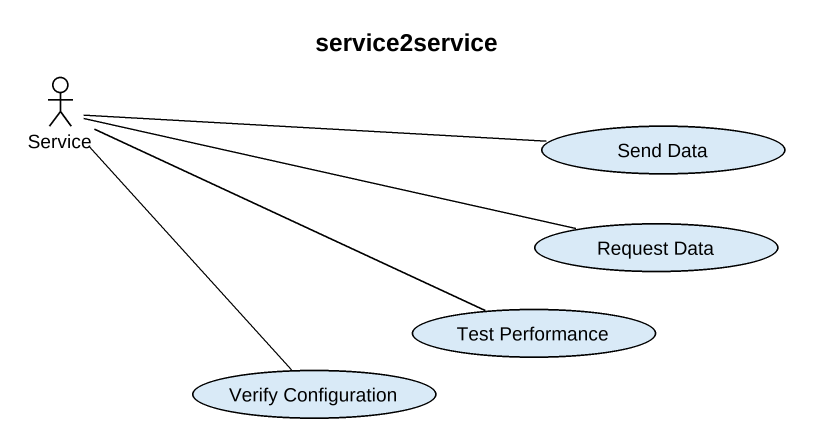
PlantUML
@startuml
title service2service
actor Service
usecase "Send Data" as Send_Data
usecase "Request Data" as Request_Data
usecase "Test Performance" as Test_Performance
usecase "Verify Configuration" as Verify_Configuration
Service -right- Send_Data
Service -right- Request_Data
Service -right- Test_Performance
Service -- Verify_Configuration
@enduml
